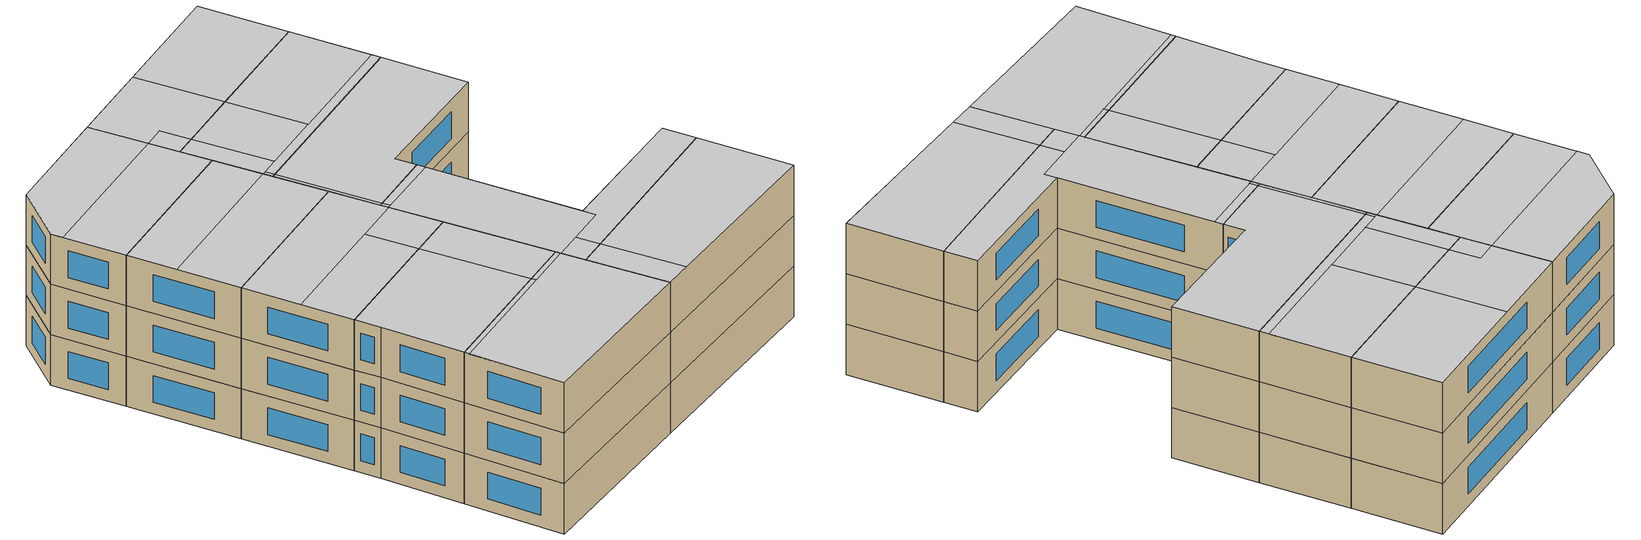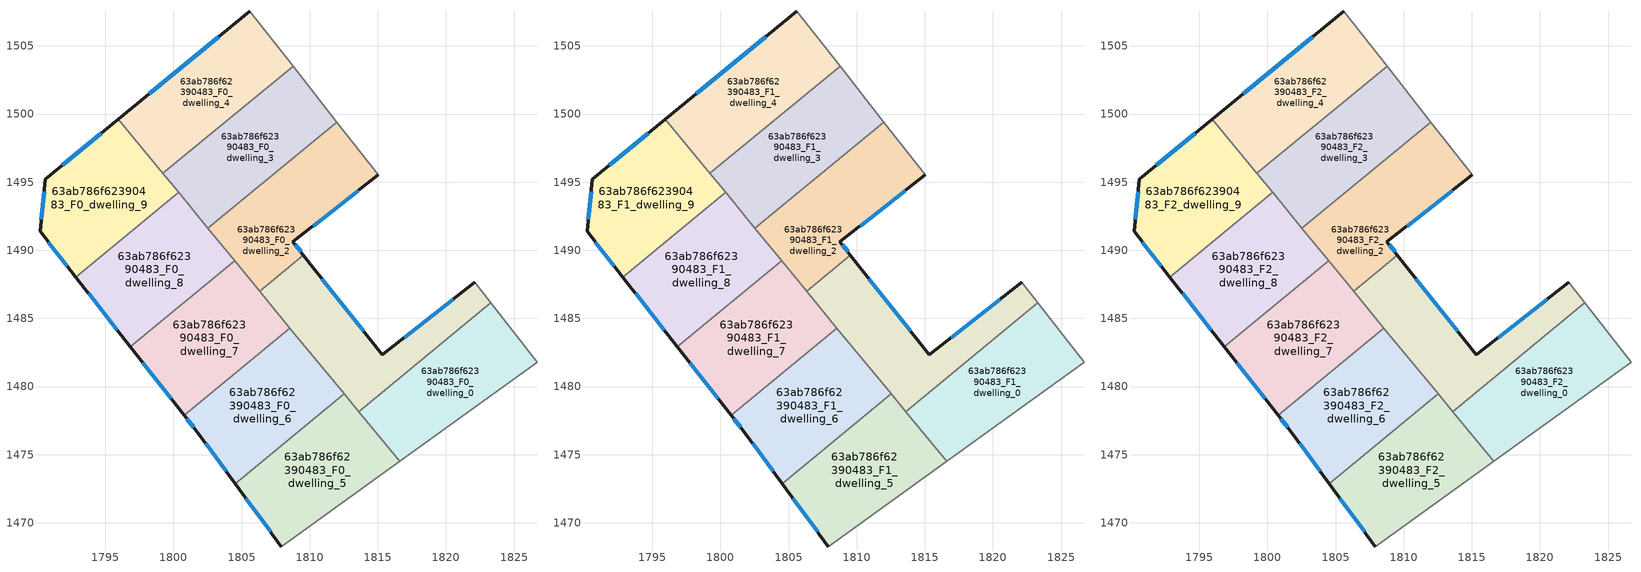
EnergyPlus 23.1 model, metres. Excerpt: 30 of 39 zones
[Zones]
63ab786f62390483_F0_dwelling_0
 floor ground (EU_floor_Construction): 1823.3,1486.13 1826.68,1481.79 1816.59,1474.51 1813.59,1478.16 z0
 wall to 63ab786f62390483_F0_dwelling_1 (EU_wall_Construction): 1823.3,1486.13 1813.59,1478.16 z0:3
 wall adiabatic (EU_wall_Construction): 1816.59,1474.51 1826.68,1481.79 1823.3,1486.13 z0:3
 wall to 63ab786f62390483_F0_dwelling_5 (EU_wall_Construction): 1813.59,1478.16 1816.59,1474.51 z0:3
63ab786f62390483_F0_dwelling_1
 floor ground (EU_floor_Construction): 1822.12,1487.66 1823.3,1486.13 1813.59,1478.16 1806.32,1487 1809.54,1489.65 1815.33,1482.32 z0
 wall outside (EU_wall_Construction): 1822.12,1487.66 1815.33,1482.32 1809.54,1489.65 z0:3
 wall to 63ab786f62390483_F0_dwelling_2 (EU_wall_Construction): 1809.54,1489.65 1806.32,1487 z0:3
 wall adiabatic (EU_wall_Construction): 1823.3,1486.13 1822.12,1487.66 z0:3
 wall to 63ab786f62390483_F0_dwelling_6 (EU_wall_Construction): 1808.55,1484.29 1812.53,1479.45 z0:3
 wall to 63ab786f62390483_F0_dwelling_7 (EU_wall_Construction): 1806.32,1487.01 1808.55,1484.29 z0:3
 wall to 63ab786f62390483_F0_dwelling_5 (EU_wall_Construction): 1812.53,1479.46 1813.6,1478.16 z0:3
 window (EU_Window_Construction): 1813.97,1484.04 1810.9,1487.93 / 1820.53,1486.4 1816.93,1483.57 z0.7:2.3
63ab786f62390483_F0_dwelling_2
 floor ground (EU_floor_Construction): 1811.98,1499.41 1815.04,1495.54 1808.77,1490.62 1809.54,1489.65 1806.32,1487 1802.52,1491.63 z0
 wall outside (EU_wall_Construction): 1809.54,1489.65 1808.77,1490.62 1815.04,1495.54 z0:3
 wall to 63ab786f62390483_F0_dwelling_3 (EU_wall_Construction): 1811.98,1499.41 1802.52,1491.63 z0:3
 wall adiabatic (EU_wall_Construction): 1815.04,1495.54 1811.98,1499.41 z0:3
 wall to 63ab786f62390483_F0_dwelling_8 (EU_wall_Construction): 1802.52,1491.63 1804.49,1489.23 z0:3
 wall to 63ab786f62390483_F0_dwelling_7 (EU_wall_Construction): 1804.49,1489.23 1806.32,1487 z0:3
 window (EU_Window_Construction): 1810.24,1491.78 1813.57,1494.38 / 1809.36,1489.88 1808.95,1490.39 z0.7:2.3
63ab786f62390483_F0_dwelling_3
 floor ground (EU_floor_Construction): 1808.77,1503.49 1811.98,1499.41 1802.52,1491.63 1799.22,1495.65 z0
 wall to 63ab786f62390483_F0_dwelling_4 (EU_wall_Construction): 1808.77,1503.49 1799.22,1495.65 z0:3
 wall adiabatic (EU_wall_Construction): 1811.98,1499.41 1808.77,1503.49 z0:3
 wall to 63ab786f62390483_F0_dwelling_9 (EU_wall_Construction): 1799.22,1495.65 1800.38,1494.24 z0:3
 wall to 63ab786f62390483_F0_dwelling_8 (EU_wall_Construction): 1800.38,1494.24 1802.52,1491.64 z0:3
63ab786f62390483_F0_dwelling_4
 floor ground (EU_floor_Construction): 1805.59,1507.54 1808.77,1503.49 1799.22,1495.65 1795.96,1499.62 z0
 wall outside (EU_wall_Construction): 1805.59,1507.54 1795.96,1499.62 z0:3
 wall adiabatic (EU_wall_Construction): 1808.77,1503.49 1805.59,1507.54 z0:3
 wall to 63ab786f62390483_F0_dwelling_9 (EU_wall_Construction): 1795.96,1499.62 1799.22,1495.65 z0:3
 window (EU_Window_Construction): 1803.33,1505.68 1798.22,1501.48 z0.7:2.3
63ab786f62390483_F0_dwelling_5
 floor ground (EU_floor_Construction): 1812.53,1479.46 1816.59,1474.51 1807.92,1468.25 1804.52,1472.88 z0
 wall outside (EU_wall_Construction): 1804.52,1472.88 1807.92,1468.25 z0:3
 wall adiabatic (EU_wall_Construction): 1807.92,1468.25 1816.59,1474.51 z0:3
 wall to 63ab786f62390483_F0_dwelling_6 (EU_wall_Construction): 1812.53,1479.46 1804.52,1472.88 z0:3
 window (EU_Window_Construction): 1805.32,1471.79 1807.12,1469.34 z0.7:2.3
63ab786f62390483_F0_dwelling_6
 floor ground (EU_floor_Construction): 1808.55,1484.29 1812.53,1479.46 1804.52,1472.88 1801.68,1476.74 1800.77,1477.9 z0
 wall outside (EU_wall_Construction): 1800.77,1477.9 1801.68,1476.74 1804.52,1472.88 z0:3
 wall to 63ab786f62390483_F0_dwelling_7 (EU_wall_Construction): 1808.55,1484.29 1800.77,1477.9 z0:3
 window (EU_Window_Construction): 1802.35,1475.84 1803.86,1473.78 / 1800.99,1477.63 1801.47,1477.02 z0.7:2.3
63ab786f62390483_F0_dwelling_7
 floor ground (EU_floor_Construction): 1804.49,1489.23 1808.55,1484.29 1800.77,1477.9 1796.83,1482.93 z0
 wall outside (EU_wall_Construction): 1796.83,1482.93 1800.77,1477.9 z0:3
 wall to 63ab786f62390483_F0_dwelling_8 (EU_wall_Construction): 1804.49,1489.23 1796.83,1482.93 z0:3
 window (EU_Window_Construction): 1797.75,1481.75 1799.85,1479.08 z0.7:2.3
63ab786f62390483_F0_dwelling_8
 floor ground (EU_floor_Construction): 1800.38,1494.24 1804.49,1489.23 1796.83,1482.93 1792.82,1488.04 z0
 wall outside (EU_wall_Construction): 1792.82,1488.04 1796.83,1482.93 z0:3
 wall to 63ab786f62390483_F0_dwelling_9 (EU_wall_Construction): 1800.38,1494.24 1792.82,1488.04 z0:3
 window (EU_Window_Construction): 1793.76,1486.84 1795.89,1484.13 z0.7:2.3
63ab786f62390483_F0_dwelling_9
 floor ground (EU_floor_Construction): 1795.96,1499.62 1800.38,1494.24 1792.82,1488.04 1790.2,1491.38 1790.59,1495.21 z0
 wall outside (EU_wall_Construction): 1795.96,1499.62 1790.59,1495.21 1790.2,1491.38 1792.82,1488.04 z0:3
 window (EU_Window_Construction): 1790.82,1490.6 1792.21,1488.82 / 1790.5,1494.31 1790.29,1492.28 / 1794.7,1498.59 1791.85,1496.25 z0.7:2.3
63ab786f62390483_F1_dwelling_0
 floor to 63ab786f62390483_F0_dwelling_0 (EU_floor_Construction): 1823.3,1486.13 1826.68,1481.79 1816.59,1474.51 1813.59,1478.16 z3
 wall to 63ab786f62390483_F1_dwelling_1 (EU_wall_Construction): 1823.3,1486.13 1813.59,1478.16 z3:6
 wall adiabatic (EU_wall_Construction): 1816.59,1474.51 1826.68,1481.79 1823.3,1486.13 z3:6
 wall to 63ab786f62390483_F1_dwelling_5 (EU_wall_Construction): 1813.59,1478.16 1816.59,1474.51 z3:6
63ab786f62390483_F1_dwelling_1
 floor to 63ab786f62390483_F0_dwelling_1 (EU_floor_Construction): 1822.12,1487.66 1823.3,1486.13 1813.59,1478.16 1806.32,1487 1809.54,1489.65 1815.33,1482.32 z3
 wall outside (EU_wall_Construction): 1822.12,1487.66 1815.33,1482.32 1809.54,1489.65 z3:6
 wall to 63ab786f62390483_F1_dwelling_2 (EU_wall_Construction): 1809.54,1489.65 1806.32,1487 z3:6
 wall adiabatic (EU_wall_Construction): 1823.3,1486.13 1822.12,1487.66 z3:6
 wall to 63ab786f62390483_F1_dwelling_6 (EU_wall_Construction): 1808.55,1484.29 1812.53,1479.45 z3:6
 wall to 63ab786f62390483_F1_dwelling_7 (EU_wall_Construction): 1806.32,1487.01 1808.55,1484.29 z3:6
 wall to 63ab786f62390483_F1_dwelling_5 (EU_wall_Construction): 1812.53,1479.46 1813.6,1478.16 z3:6
 window (EU_Window_Construction): 1813.97,1484.04 1810.9,1487.93 / 1820.53,1486.4 1816.93,1483.57 z3.7:5.3
63ab786f62390483_F1_dwelling_2
 floor to 63ab786f62390483_F0_dwelling_2 (EU_floor_Construction): 1811.98,1499.41 1815.04,1495.54 1808.77,1490.62 1809.54,1489.65 1806.32,1487 1802.52,1491.63 z3
 wall outside (EU_wall_Construction): 1809.54,1489.65 1808.77,1490.62 1815.04,1495.54 z3:6
 wall to 63ab786f62390483_F1_dwelling_3 (EU_wall_Construction): 1811.98,1499.41 1802.52,1491.63 z3:6
 wall adiabatic (EU_wall_Construction): 1815.04,1495.54 1811.98,1499.41 z3:6
 wall to 63ab786f62390483_F1_dwelling_8 (EU_wall_Construction): 1802.52,1491.63 1804.49,1489.23 z3:6
 wall to 63ab786f62390483_F1_dwelling_7 (EU_wall_Construction): 1804.49,1489.23 1806.32,1487 z3:6
 window (EU_Window_Construction): 1810.24,1491.78 1813.57,1494.38 / 1809.36,1489.88 1808.95,1490.39 z3.7:5.3
63ab786f62390483_F1_dwelling_3
 floor to 63ab786f62390483_F0_dwelling_3 (EU_floor_Construction): 1808.77,1503.49 1811.98,1499.41 1802.52,1491.63 1799.22,1495.65 z3
 wall to 63ab786f62390483_F1_dwelling_4 (EU_wall_Construction): 1808.77,1503.49 1799.22,1495.65 z3:6
 wall adiabatic (EU_wall_Construction): 1811.98,1499.41 1808.77,1503.49 z3:6
 wall to 63ab786f62390483_F1_dwelling_9 (EU_wall_Construction): 1799.22,1495.65 1800.38,1494.24 z3:6
 wall to 63ab786f62390483_F1_dwelling_8 (EU_wall_Construction): 1800.38,1494.24 1802.52,1491.64 z3:6
63ab786f62390483_F1_dwelling_4
 floor to 63ab786f62390483_F0_dwelling_4 (EU_floor_Construction): 1805.59,1507.54 1808.77,1503.49 1799.22,1495.65 1795.96,1499.62 z3
 wall outside (EU_wall_Construction): 1805.59,1507.54 1795.96,1499.62 z3:6
 wall adiabatic (EU_wall_Construction): 1808.77,1503.49 1805.59,1507.54 z3:6
 wall to 63ab786f62390483_F1_dwelling_9 (EU_wall_Construction): 1795.96,1499.62 1799.22,1495.65 z3:6
 window (EU_Window_Construction): 1803.33,1505.68 1798.22,1501.48 z3.7:5.3
63ab786f62390483_F1_dwelling_5
 floor to 63ab786f62390483_F0_dwelling_5 (EU_floor_Construction): 1812.53,1479.46 1816.59,1474.51 1807.92,1468.25 1804.52,1472.88 z3
 wall outside (EU_wall_Construction): 1804.52,1472.88 1807.92,1468.25 z3:6
 wall adiabatic (EU_wall_Construction): 1807.92,1468.25 1816.59,1474.51 z3:6
 wall to 63ab786f62390483_F1_dwelling_6 (EU_wall_Construction): 1812.53,1479.46 1804.52,1472.88 z3:6
 window (EU_Window_Construction): 1805.32,1471.79 1807.12,1469.34 z3.7:5.3
63ab786f62390483_F1_dwelling_6
 floor to 63ab786f62390483_F0_dwelling_6 (EU_floor_Construction): 1808.55,1484.29 1812.53,1479.46 1804.52,1472.88 1801.68,1476.74 1800.77,1477.9 z3
 wall outside (EU_wall_Construction): 1800.77,1477.9 1801.68,1476.74 1804.52,1472.88 z3:6
 wall to 63ab786f62390483_F1_dwelling_7 (EU_wall_Construction): 1808.55,1484.29 1800.77,1477.9 z3:6
 window (EU_Window_Construction): 1802.35,1475.84 1803.86,1473.78 / 1800.99,1477.63 1801.47,1477.02 z3.7:5.3
63ab786f62390483_F1_dwelling_7
 floor to 63ab786f62390483_F0_dwelling_7 (EU_floor_Construction): 1804.49,1489.23 1808.55,1484.29 1800.77,1477.9 1796.83,1482.93 z3
 wall outside (EU_wall_Construction): 1796.83,1482.93 1800.77,1477.9 z3:6
 wall to 63ab786f62390483_F1_dwelling_8 (EU_wall_Construction): 1804.49,1489.23 1796.83,1482.93 z3:6
 window (EU_Window_Construction): 1797.75,1481.75 1799.85,1479.08 z3.7:5.3
63ab786f62390483_F1_dwelling_8
 floor to 63ab786f62390483_F0_dwelling_8 (EU_floor_Construction): 1800.38,1494.24 1804.49,1489.23 1796.83,1482.93 1792.82,1488.04 z3
 wall outside (EU_wall_Construction): 1792.82,1488.04 1796.83,1482.93 z3:6
 wall to 63ab786f62390483_F1_dwelling_9 (EU_wall_Construction): 1800.38,1494.24 1792.82,1488.04 z3:6
 window (EU_Window_Construction): 1793.76,1486.84 1795.89,1484.13 z3.7:5.3
63ab786f62390483_F1_dwelling_9
 floor to 63ab786f62390483_F0_dwelling_9 (EU_floor_Construction): 1795.96,1499.62 1800.38,1494.24 1792.82,1488.04 1790.2,1491.38 1790.59,1495.21 z3
 wall outside (EU_wall_Construction): 1795.96,1499.62 1790.59,1495.21 1790.2,1491.38 1792.82,1488.04 z3:6
 window (EU_Window_Construction): 1790.82,1490.6 1792.21,1488.82 / 1790.5,1494.31 1790.29,1492.28 / 1794.7,1498.59 1791.85,1496.25 z3.7:5.3
63ab786f62390483_F2_dwelling_0
 floor to 63ab786f62390483_F1_dwelling_0 (EU_floor_Construction): 1823.3,1486.13 1826.68,1481.79 1816.59,1474.51 1813.59,1478.16 z6
 wall to 63ab786f62390483_F2_dwelling_1 (EU_wall_Construction): 1823.3,1486.13 1813.59,1478.16 z6:9
 wall adiabatic (EU_wall_Construction): 1816.59,1474.51 1826.68,1481.79 1823.3,1486.13 z6:9
 wall to 63ab786f62390483_F2_dwelling_5 (EU_wall_Construction): 1813.59,1478.16 1816.59,1474.51 z6:9
 ceiling to 63ab786f62390483_F3_dwelling_1 (EU_floor_Construction): 1826.68,1481.79 1823.3,1486.13 1814.88,1479.21 1817.94,1475.48 z9
 ceiling to 63ab786f62390483_F3_dwelling_0 (EU_floor_Construction): 1817.94,1475.48 1814.88,1479.21 1813.6,1478.16 1816.59,1474.51 z9
63ab786f62390483_F2_dwelling_1
 floor to 63ab786f62390483_F1_dwelling_1 (EU_floor_Construction): 1822.12,1487.66 1823.3,1486.13 1813.59,1478.16 1806.32,1487 1809.54,1489.65 1815.33,1482.32 z6
 wall outside (EU_wall_Construction): 1822.12,1487.66 1815.33,1482.32 1809.54,1489.65 z6:9
 wall to 63ab786f62390483_F2_dwelling_2 (EU_wall_Construction): 1809.54,1489.65 1806.32,1487 z6:9
 wall adiabatic (EU_wall_Construction): 1823.3,1486.13 1822.12,1487.66 z6:9
 wall to 63ab786f62390483_F2_dwelling_6 (EU_wall_Construction): 1808.55,1484.29 1812.53,1479.45 z6:9
 wall to 63ab786f62390483_F2_dwelling_7 (EU_wall_Construction): 1806.32,1487.01 1808.55,1484.29 z6:9
 wall to 63ab786f62390483_F2_dwelling_5 (EU_wall_Construction): 1812.53,1479.46 1813.6,1478.16 z6:9
 window (EU_Window_Construction): 1813.97,1484.04 1810.9,1487.93 / 1820.53,1486.4 1816.93,1483.57 z6.7:8.3
 ceiling to 63ab786f62390483_F3_dwelling_3 (EU_floor_Construction): 1815.79,1481.74 1809.84,1489.27 1806.63,1486.63 1812.72,1479.22 z9
 ceiling to 63ab786f62390483_F3_dwelling_1 (EU_floor_Construction): 1823.3,1486.13 1822.12,1487.66 1815.33,1482.32 1815.79,1481.74 1814.01,1480.28 1814.88,1479.21 z9
 ceiling to 63ab786f62390483_F3_dwelling_5 (EU_floor_Construction): 1809.84,1489.27 1809.54,1489.65 1806.49,1487.14 1806.79,1486.77 z9
 ceiling to 63ab786f62390483_F3_dwelling_0 (EU_floor_Construction): 1814.88,1479.21 1814.01,1480.28 1812.72,1479.22 1813.6,1478.16 z9
 ceiling to 63ab786f62390483_F3_dwelling_4 (EU_floor_Construction): 1806.79,1486.77 1806.49,1487.14 1806.32,1487 1806.63,1486.63 z9
63ab786f62390483_F2_dwelling_2
 floor to 63ab786f62390483_F1_dwelling_2 (EU_floor_Construction): 1811.98,1499.41 1815.04,1495.54 1808.77,1490.62 1809.54,1489.65 1806.32,1487 1802.52,1491.63 z6
 wall outside (EU_wall_Construction): 1809.54,1489.65 1808.77,1490.62 1815.04,1495.54 z6:9
 wall to 63ab786f62390483_F2_dwelling_3 (EU_wall_Construction): 1811.98,1499.41 1802.52,1491.63 z6:9
 wall adiabatic (EU_wall_Construction): 1815.04,1495.54 1811.98,1499.41 z6:9
 wall to 63ab786f62390483_F2_dwelling_8 (EU_wall_Construction): 1802.52,1491.63 1804.49,1489.23 z6:9
 wall to 63ab786f62390483_F2_dwelling_7 (EU_wall_Construction): 1804.49,1489.23 1806.32,1487 z6:9
 window (EU_Window_Construction): 1810.24,1491.78 1813.57,1494.38 / 1809.36,1489.88 1808.95,1490.39 z6.7:8.3
 ceiling to 63ab786f62390483_F3_dwelling_5 (EU_floor_Construction): 1809.54,1489.65 1808.77,1490.62 1815.04,1495.54 1811.98,1499.41 1802.68,1491.77 1806.49,1487.14 z9
 ceiling to 63ab786f62390483_F3_dwelling_4 (EU_floor_Construction): 1806.49,1487.14 1802.68,1491.77 1802.52,1491.64 1806.32,1487 z9
63ab786f62390483_F2_dwelling_3
 floor to 63ab786f62390483_F1_dwelling_3 (EU_floor_Construction): 1808.77,1503.49 1811.98,1499.41 1802.52,1491.63 1799.22,1495.65 z6
 wall to 63ab786f62390483_F2_dwelling_4 (EU_wall_Construction): 1808.77,1503.49 1799.22,1495.65 z6:9
 wall adiabatic (EU_wall_Construction): 1811.98,1499.41 1808.77,1503.49 z6:9
 wall to 63ab786f62390483_F2_dwelling_9 (EU_wall_Construction): 1799.22,1495.65 1800.38,1494.24 z6:9
 wall to 63ab786f62390483_F2_dwelling_8 (EU_wall_Construction): 1800.38,1494.24 1802.52,1491.64 z6:9
 ceiling to 63ab786f62390483_F3_dwelling_8 (EU_floor_Construction): 1811.65,1499.83 1808.77,1503.49 1803.18,1498.9 1806.14,1495.3 z9
 ceiling to 63ab786f62390483_F3_dwelling_5 (EU_floor_Construction): 1811.98,1499.41 1811.65,1499.83 1802.34,1492.18 1802.68,1491.77 z9
 ceiling to 63ab786f62390483_F3_dwelling_7 (EU_floor_Construction): 1806.14,1495.3 1803.18,1498.9 1800.21,1496.46 1803.17,1492.86 z9
 ceiling to 63ab786f62390483_F3_dwelling_6 (EU_floor_Construction): 1803.17,1492.86 1800.21,1496.46 1799.22,1495.65 1802.18,1492.05 z9
 ceiling to 63ab786f62390483_F3_dwelling_4 (EU_floor_Construction): 1802.68,1491.77 1802.34,1492.18 1802.18,1492.05 1802.52,1491.64 z9
63ab786f62390483_F2_dwelling_4
 floor to 63ab786f62390483_F1_dwelling_4 (EU_floor_Construction): 1805.59,1507.54 1808.77,1503.49 1799.22,1495.65 1795.96,1499.62 z6
 wall outside (EU_wall_Construction): 1805.59,1507.54 1795.96,1499.62 z6:9
 wall adiabatic (EU_wall_Construction): 1808.77,1503.49 1805.59,1507.54 z6:9
 wall to 63ab786f62390483_F2_dwelling_9 (EU_wall_Construction): 1795.96,1499.62 1799.22,1495.65 z6:9
 window (EU_Window_Construction): 1803.33,1505.68 1798.22,1501.48 z6.7:8.3
 ceiling to 63ab786f62390483_F3_dwelling_7 (EU_floor_Construction): 1803.18,1498.9 1799.92,1502.87 1795.96,1499.62 1798.1,1497.01 1799.09,1497.83 1800.21,1496.46 z9
 ceiling to 63ab786f62390483_F3_dwelling_8 (EU_floor_Construction): 1808.77,1503.49 1805.59,1507.54 1799.92,1502.87 1803.18,1498.9 z9
 ceiling to 63ab786f62390483_F3_dwelling_6 (EU_floor_Construction): 1800.21,1496.46 1799.09,1497.83 1798.1,1497.01 1799.22,1495.65 z9
63ab786f62390483_F2_dwelling_5
 floor to 63ab786f62390483_F1_dwelling_5 (EU_floor_Construction): 1812.53,1479.46 1816.59,1474.51 1807.92,1468.25 1804.52,1472.88 z6
 wall outside (EU_wall_Construction): 1804.52,1472.88 1807.92,1468.25 z6:9
 wall adiabatic (EU_wall_Construction): 1807.92,1468.25 1816.59,1474.51 z6:9
 wall to 63ab786f62390483_F2_dwelling_6 (EU_wall_Construction): 1812.53,1479.46 1804.52,1472.88 z6:9
 window (EU_Window_Construction): 1805.32,1471.79 1807.12,1469.34 z6.7:8.3
 ceiling to 63ab786f62390483_F3_dwelling_0 (EU_floor_Construction): 1816.59,1474.51 1812.72,1479.22 1804.7,1472.63 1807.92,1468.25 z9
 ceiling to 63ab786f62390483_F3_dwelling_2 (EU_floor_Construction): 1810.59,1477.47 1810.4,1477.71 1804.52,1472.88 1804.7,1472.63 z9
 ceiling to 63ab786f62390483_F3_dwelling_3 (EU_floor_Construction): 1812.72,1479.22 1812.53,1479.45 1810.4,1477.71 1810.59,1477.47 z9
63ab786f62390483_F2_dwelling_6
 floor to 63ab786f62390483_F1_dwelling_6 (EU_floor_Construction): 1808.55,1484.29 1812.53,1479.46 1804.52,1472.88 1801.68,1476.74 1800.77,1477.9 z6
 wall outside (EU_wall_Construction): 1800.77,1477.9 1801.68,1476.74 1804.52,1472.88 z6:9
 wall to 63ab786f62390483_F2_dwelling_7 (EU_wall_Construction): 1808.55,1484.29 1800.77,1477.9 z6:9
 window (EU_Window_Construction): 1802.35,1475.84 1803.86,1473.78 / 1800.99,1477.63 1801.47,1477.02 z6.7:8.3
 ceiling to 63ab786f62390483_F3_dwelling_2 (EU_floor_Construction): 1810.4,1477.71 1806.42,1482.55 1800.77,1477.9 1801.68,1476.74 1804.52,1472.88 z9
 ceiling to 63ab786f62390483_F3_dwelling_3 (EU_floor_Construction): 1812.53,1479.45 1808.55,1484.29 1806.42,1482.55 1810.4,1477.71 z9
63ab786f62390483_F2_dwelling_7
 floor to 63ab786f62390483_F1_dwelling_7 (EU_floor_Construction): 1804.49,1489.23 1808.55,1484.29 1800.77,1477.9 1796.83,1482.93 z6
 wall outside (EU_wall_Construction): 1796.83,1482.93 1800.77,1477.9 z6:9
 wall to 63ab786f62390483_F2_dwelling_8 (EU_wall_Construction): 1804.49,1489.23 1796.83,1482.93 z6:9
 window (EU_Window_Construction): 1797.75,1481.75 1799.85,1479.08 z6.7:8.3
 ceiling to 63ab786f62390483_F3_dwelling_2 (EU_floor_Construction): 1806.42,1482.55 1804.5,1484.89 1798.9,1480.29 1800.77,1477.9 z9
 ceiling to 63ab786f62390483_F3_dwelling_4 (EU_floor_Construction): 1806.63,1486.63 1804.49,1489.23 1796.83,1482.93 1798.9,1480.29 z9
 ceiling adiabatic (EU_roof_Construction): 1808.55,1484.29 1806.63,1486.63 1804.5,1484.89 1806.42,1482.55 z9
63ab786f62390483_F2_dwelling_8
 floor to 63ab786f62390483_F1_dwelling_8 (EU_floor_Construction): 1800.38,1494.24 1804.49,1489.23 1796.83,1482.93 1792.82,1488.04 z6
 wall outside (EU_wall_Construction): 1792.82,1488.04 1796.83,1482.93 z6:9
 wall to 63ab786f62390483_F2_dwelling_9 (EU_wall_Construction): 1800.38,1494.24 1792.82,1488.04 z6:9
 window (EU_Window_Construction): 1793.76,1486.84 1795.89,1484.13 z6.7:8.3
 ceiling to 63ab786f62390483_F3_dwelling_4 (EU_floor_Construction): 1804.49,1489.23 1802.18,1492.05 1794.58,1485.8 1796.83,1482.93 z9
 ceiling to 63ab786f62390483_F3_dwelling_6 (EU_floor_Construction): 1802.18,1492.05 1800.38,1494.24 1792.82,1488.04 1794.58,1485.8 z9
63ab786f62390483_F2_dwelling_9
 floor to 63ab786f62390483_F1_dwelling_9 (EU_floor_Construction): 1795.96,1499.62 1800.38,1494.24 1792.82,1488.04 1790.2,1491.38 1790.59,1495.21 z6
 wall outside (EU_wall_Construction): 1795.96,1499.62 1790.59,1495.21 1790.2,1491.38 1792.82,1488.04 z6:9
 window (EU_Window_Construction): 1790.82,1490.6 1792.21,1488.82 / 1790.5,1494.31 1790.29,1492.28 / 1794.7,1498.59 1791.85,1496.25 z6.7:8.3
 ceiling to 63ab786f62390483_F3_dwelling_7 (EU_floor_Construction): 1798.1,1497.01 1795.96,1499.62 1790.59,1495.21 1790.2,1491.38 1790.61,1490.86 z9
 ceiling adiabatic (EU_roof_Construction): 1800.38,1494.24 1798.1,1497.01 1790.61,1490.86 1790.2,1491.38 1792.82,1488.04 z9
[Building]
EU S2 Campaign: North Axis=0; Terrain=City; Solar Distribution=FullExterior
[Site:Location]
Budapest.Ferenc.Liszt.Intl.AP: Latitude=47.437; Longitude=19.256; Time Zone=1; Elevation=185
[SizingPeriod:WeatherFileDays]
AnnualSizingPeriod: Begin Month=1; Begin Day of Month=1; End Month=12; End Day of Month=31; Day of Week for Start Day=Monday; Use Weather File Daylight Saving Period=No; Use Weather File Rain and Snow Indicators=No
[MATERIAL]
EU_InternalMass_Material: Roughness=MediumRough; Thickness=0.1; Conductivity=1; Density=1800; Specific Heat=900; Thermal Absorptance=0.9; Solar Absorptance=0.7; Visible Absorptance=0.7
[MATERIAL:NOMASS] Roughness=MediumRough; Thermal Absorptance=0.9; Solar Absorptance=0.7; Visible Absorptance=0.7
Name | Thermal Resistance
EU_wall_NoMass | 0.832559
EU_roof_NoMass | 1.39638
EU_floor_NoMass | 0.872794
[WINDOWMATERIAL:SIMPLEGLAZINGSYSTEM]
EU_Window_SimpleGlazing: UFactor=2.79869; Solar Heat Gain Coefficient=0.75; Visible Transmittance=0.75
[CONSTRUCTION]
EU_wall_Construction: EU_wall_NoMass
EU_roof_Construction: EU_roof_NoMass
EU_floor_Construction: EU_floor_NoMass
EU_Window_Construction: EU_Window_SimpleGlazing
EU_InternalMass_Construction: EU_InternalMass_Material
[ZONE] Type=1; Multiplier=1; Ceiling Height=autocalculate; Floor Area=autocalculate; Part of Total Floor Area=Yes
Name | Volume
63ab786f62390483_F0_dwelling_0; 63ab786f62390483_F1_dwelling_0; 63ab786f62390483_F2_dwelling_0; 63ab786f62390483_F0_dwelling_5; 63ab786f62390483_F1_dwelling_5; 63ab786f62390483_F2_dwelling_5 | 191.637
63ab786f62390483_F0_dwelling_1; 63ab786f62390483_F1_dwelling_1; 63ab786f62390483_F2_dwelling_1 | 191.642
63ab786f62390483_F0_dwelling_2; 63ab786f62390483_F1_dwelling_2; 63ab786f62390483_F2_dwelling_2 | 191.617
63ab786f62390483_F0_dwelling_3; 63ab786f62390483_F1_dwelling_3; 63ab786f62390483_F2_dwelling_3 | 191.641
63ab786f62390483_F0_dwelling_4; 63ab786f62390483_F1_dwelling_4; 63ab786f62390483_F2_dwelling_4 | 191.646
63ab786f62390483_F0_dwelling_6; 63ab786f62390483_F1_dwelling_6; 63ab786f62390483_F2_dwelling_6 | 191.615
63ab786f62390483_F0_dwelling_7; 63ab786f62390483_F1_dwelling_7; 63ab786f62390483_F2_dwelling_7 | 191.63
63ab786f62390483_F0_dwelling_8; 63ab786f62390483_F1_dwelling_8; 63ab786f62390483_F2_dwelling_8 | 191.62
63ab786f62390483_F0_dwelling_9; 63ab786f62390483_F1_dwelling_9; 63ab786f62390483_F2_dwelling_9 | 191.632
[INTERNALMASS] Construction=EU_InternalMass_Construction
Name | Zone or ZoneList | Surface Area
63ab786f62390483_F0_dwelling_0_EU_InternalMass | 63ab786f62390483_F0_dwelling_0 | 63.879
63ab786f62390483_F0_dwelling_1_EU_InternalMass | 63ab786f62390483_F0_dwelling_1 | 63.8807
63ab786f62390483_F0_dwelling_2_EU_InternalMass | 63ab786f62390483_F0_dwelling_2 | 63.8723
63ab786f62390483_F0_dwelling_3_EU_InternalMass | 63ab786f62390483_F0_dwelling_3 | 63.8806
63ab786f62390483_F0_dwelling_4_EU_InternalMass | 63ab786f62390483_F0_dwelling_4 | 63.8821
63ab786f62390483_F0_dwelling_5_EU_InternalMass | 63ab786f62390483_F0_dwelling_5 | 63.8789
63ab786f62390483_F0_dwelling_6_EU_InternalMass | 63ab786f62390483_F0_dwelling_6 | 63.8717
63ab786f62390483_F0_dwelling_7_EU_InternalMass | 63ab786f62390483_F0_dwelling_7 | 63.8768
63ab786f62390483_F0_dwelling_8_EU_InternalMass | 63ab786f62390483_F0_dwelling_8 | 63.8733
63ab786f62390483_F0_dwelling_9_EU_InternalMass | 63ab786f62390483_F0_dwelling_9 | 63.8774
63ab786f62390483_F1_dwelling_0_EU_InternalMass | 63ab786f62390483_F1_dwelling_0 | 63.879
63ab786f62390483_F1_dwelling_1_EU_InternalMass | 63ab786f62390483_F1_dwelling_1 | 63.8807
63ab786f62390483_F1_dwelling_2_EU_InternalMass | 63ab786f62390483_F1_dwelling_2 | 63.8723
63ab786f62390483_F1_dwelling_3_EU_InternalMass | 63ab786f62390483_F1_dwelling_3 | 63.8806
63ab786f62390483_F1_dwelling_4_EU_InternalMass | 63ab786f62390483_F1_dwelling_4 | 63.8821
63ab786f62390483_F1_dwelling_5_EU_InternalMass | 63ab786f62390483_F1_dwelling_5 | 63.8789
63ab786f62390483_F1_dwelling_6_EU_InternalMass | 63ab786f62390483_F1_dwelling_6 | 63.8717
63ab786f62390483_F1_dwelling_7_EU_InternalMass | 63ab786f62390483_F1_dwelling_7 | 63.8768
63ab786f62390483_F1_dwelling_8_EU_InternalMass | 63ab786f62390483_F1_dwelling_8 | 63.8733
63ab786f62390483_F1_dwelling_9_EU_InternalMass | 63ab786f62390483_F1_dwelling_9 | 63.8774
63ab786f62390483_F2_dwelling_0_EU_InternalMass | 63ab786f62390483_F2_dwelling_0 | 63.879
63ab786f62390483_F2_dwelling_1_EU_InternalMass | 63ab786f62390483_F2_dwelling_1 | 63.8807
63ab786f62390483_F2_dwelling_2_EU_InternalMass | 63ab786f62390483_F2_dwelling_2 | 63.8723
63ab786f62390483_F2_dwelling_3_EU_InternalMass | 63ab786f62390483_F2_dwelling_3 | 63.8806
63ab786f62390483_F2_dwelling_4_EU_InternalMass | 63ab786f62390483_F2_dwelling_4 | 63.8821
63ab786f62390483_F2_dwelling_5_EU_InternalMass | 63ab786f62390483_F2_dwelling_5 | 63.8789
63ab786f62390483_F2_dwelling_6_EU_InternalMass | 63ab786f62390483_F2_dwelling_6 | 63.8717
63ab786f62390483_F2_dwelling_7_EU_InternalMass | 63ab786f62390483_F2_dwelling_7 | 63.8768
63ab786f62390483_F2_dwelling_8_EU_InternalMass | 63ab786f62390483_F2_dwelling_8 | 63.8733
63ab786f62390483_F2_dwelling_9_EU_InternalMass | 63ab786f62390483_F2_dwelling_9 | 63.8774
[OTHEREQUIPMENT] Fuel Type=Electricity; Design Level Calculation Method=Watts/Area; Power per Zone Floor Area=1; Fraction Latent=0; Fraction Radiant=0; Fraction Lost=0; Carbon Dioxide Generation Rate=0; EndUse Subcategory=EU_Step8_InternalGains
Name | Zone or ZoneList or Space or SpaceList | Schedule
EU_Step8_InternalGain_63ab786f62390483_F0_dwelling_0_f000 | 63ab786f62390483_F0_dwelling_0 | EU_Step8_GainSchedule_63ab786f62390483_F0_dwelling_0_f000
EU_Step8_InternalGain_63ab786f62390483_F0_dwelling_1_f000 | 63ab786f62390483_F0_dwelling_1 | EU_Step8_GainSchedule_63ab786f62390483_F0_dwelling_1_f000
EU_Step8_InternalGain_63ab786f62390483_F0_dwelling_2_f000 | 63ab786f62390483_F0_dwelling_2 | EU_Step8_GainSchedule_63ab786f62390483_F0_dwelling_2_f000
EU_Step8_InternalGain_63ab786f62390483_F0_dwelling_3_f000 | 63ab786f62390483_F0_dwelling_3 | EU_Step8_GainSchedule_63ab786f62390483_F0_dwelling_3_f000
EU_Step8_InternalGain_63ab786f62390483_F0_dwelling_4_f000 | 63ab786f62390483_F0_dwelling_4 | EU_Step8_GainSchedule_63ab786f62390483_F0_dwelling_4_f000
EU_Step8_InternalGain_63ab786f62390483_F0_dwelling_5_f000 | 63ab786f62390483_F0_dwelling_5 | EU_Step8_GainSchedule_63ab786f62390483_F0_dwelling_5_f000
EU_Step8_InternalGain_63ab786f62390483_F0_dwelling_6_f000 | 63ab786f62390483_F0_dwelling_6 | EU_Step8_GainSchedule_63ab786f62390483_F0_dwelling_6_f000
EU_Step8_InternalGain_63ab786f62390483_F0_dwelling_7_f000 | 63ab786f62390483_F0_dwelling_7 | EU_Step8_GainSchedule_63ab786f62390483_F0_dwelling_7_f000
EU_Step8_InternalGain_63ab786f62390483_F0_dwelling_8_f000 | 63ab786f62390483_F0_dwelling_8 | EU_Step8_GainSchedule_63ab786f62390483_F0_dwelling_8_f000
EU_Step8_InternalGain_63ab786f62390483_F0_dwelling_9_f000 | 63ab786f62390483_F0_dwelling_9 | EU_Step8_GainSchedule_63ab786f62390483_F0_dwelling_9_f000
EU_Step8_InternalGain_63ab786f62390483_F1_dwelling_0_f000 | 63ab786f62390483_F1_dwelling_0 | EU_Step8_GainSchedule_63ab786f62390483_F1_dwelling_0_f000
EU_Step8_InternalGain_63ab786f62390483_F1_dwelling_1_f000 | 63ab786f62390483_F1_dwelling_1 | EU_Step8_GainSchedule_63ab786f62390483_F1_dwelling_1_f000
EU_Step8_InternalGain_63ab786f62390483_F1_dwelling_2_f000 | 63ab786f62390483_F1_dwelling_2 | EU_Step8_GainSchedule_63ab786f62390483_F1_dwelling_2_f000
EU_Step8_InternalGain_63ab786f62390483_F1_dwelling_3_f000 | 63ab786f62390483_F1_dwelling_3 | EU_Step8_GainSchedule_63ab786f62390483_F1_dwelling_3_f000
EU_Step8_InternalGain_63ab786f62390483_F1_dwelling_4_f000 | 63ab786f62390483_F1_dwelling_4 | EU_Step8_GainSchedule_63ab786f62390483_F1_dwelling_4_f000
EU_Step8_InternalGain_63ab786f62390483_F1_dwelling_5_f000 | 63ab786f62390483_F1_dwelling_5 | EU_Step8_GainSchedule_63ab786f62390483_F1_dwelling_5_f000
EU_Step8_InternalGain_63ab786f62390483_F1_dwelling_6_f000 | 63ab786f62390483_F1_dwelling_6 | EU_Step8_GainSchedule_63ab786f62390483_F1_dwelling_6_f000
EU_Step8_InternalGain_63ab786f62390483_F1_dwelling_7_f000 | 63ab786f62390483_F1_dwelling_7 | EU_Step8_GainSchedule_63ab786f62390483_F1_dwelling_7_f000
EU_Step8_InternalGain_63ab786f62390483_F1_dwelling_8_f000 | 63ab786f62390483_F1_dwelling_8 | EU_Step8_GainSchedule_63ab786f62390483_F1_dwelling_8_f000
EU_Step8_InternalGain_63ab786f62390483_F1_dwelling_9_f000 | 63ab786f62390483_F1_dwelling_9 | EU_Step8_GainSchedule_63ab786f62390483_F1_dwelling_9_f000
EU_Step8_InternalGain_63ab786f62390483_F2_dwelling_0_f000 | 63ab786f62390483_F2_dwelling_0 | EU_Step8_GainSchedule_63ab786f62390483_F2_dwelling_0_f000
EU_Step8_InternalGain_63ab786f62390483_F2_dwelling_1_f000 | 63ab786f62390483_F2_dwelling_1 | EU_Step8_GainSchedule_63ab786f62390483_F2_dwelling_1_f000
EU_Step8_InternalGain_63ab786f62390483_F2_dwelling_2_f000 | 63ab786f62390483_F2_dwelling_2 | EU_Step8_GainSchedule_63ab786f62390483_F2_dwelling_2_f000
EU_Step8_InternalGain_63ab786f62390483_F2_dwelling_3_f000 | 63ab786f62390483_F2_dwelling_3 | EU_Step8_GainSchedule_63ab786f62390483_F2_dwelling_3_f000
EU_Step8_InternalGain_63ab786f62390483_F2_dwelling_4_f000 | 63ab786f62390483_F2_dwelling_4 | EU_Step8_GainSchedule_63ab786f62390483_F2_dwelling_4_f000
EU_Step8_InternalGain_63ab786f62390483_F2_dwelling_5_f000 | 63ab786f62390483_F2_dwelling_5 | EU_Step8_GainSchedule_63ab786f62390483_F2_dwelling_5_f000
EU_Step8_InternalGain_63ab786f62390483_F2_dwelling_6_f000 | 63ab786f62390483_F2_dwelling_6 | EU_Step8_GainSchedule_63ab786f62390483_F2_dwelling_6_f000
EU_Step8_InternalGain_63ab786f62390483_F2_dwelling_7_f000 | 63ab786f62390483_F2_dwelling_7 | EU_Step8_GainSchedule_63ab786f62390483_F2_dwelling_7_f000
EU_Step8_InternalGain_63ab786f62390483_F2_dwelling_8_f000 | 63ab786f62390483_F2_dwelling_8 | EU_Step8_GainSchedule_63ab786f62390483_F2_dwelling_8_f000
EU_Step8_InternalGain_63ab786f62390483_F2_dwelling_9_f000 | 63ab786f62390483_F2_dwelling_9 | EU_Step8_GainSchedule_63ab786f62390483_F2_dwelling_9_f000
[ZONEVENTILATION:DESIGNFLOWRATE] Schedule=EU_AlwaysOn; Design Flow Rate Calculation Method=AirChanges/Hour; Air Changes per Hour=0.475469; Ventilation Type=Natural; Fan Pressure Rise=0; Fan Total Efficiency=1; Constant Term Coefficient=1; Temperature Term Coefficient=0; Velocity Term Coefficient=0; Velocity Squared Term Coefficient=0; Minimum Indoor Temperature=-100; Maximum Indoor Temperature=100; Delta Temperature=-100; Minimum Outdoor Temperature=-100; Maximum Outdoor Temperature=100; Maximum Wind Speed=40
Name | Zone or ZoneList or Space or SpaceList
EU_ConstantAir_63ab786f62390483_F0_dwelling_0 | 63ab786f62390483_F0_dwelling_0
EU_ConstantAir_63ab786f62390483_F0_dwelling_1 | 63ab786f62390483_F0_dwelling_1
EU_ConstantAir_63ab786f62390483_F0_dwelling_2 | 63ab786f62390483_F0_dwelling_2
EU_ConstantAir_63ab786f62390483_F0_dwelling_3 | 63ab786f62390483_F0_dwelling_3
EU_ConstantAir_63ab786f62390483_F0_dwelling_4 | 63ab786f62390483_F0_dwelling_4
EU_ConstantAir_63ab786f62390483_F0_dwelling_5 | 63ab786f62390483_F0_dwelling_5
EU_ConstantAir_63ab786f62390483_F0_dwelling_6 | 63ab786f62390483_F0_dwelling_6
EU_ConstantAir_63ab786f62390483_F0_dwelling_7 | 63ab786f62390483_F0_dwelling_7
EU_ConstantAir_63ab786f62390483_F0_dwelling_8 | 63ab786f62390483_F0_dwelling_8
EU_ConstantAir_63ab786f62390483_F0_dwelling_9 | 63ab786f62390483_F0_dwelling_9
EU_ConstantAir_63ab786f62390483_F1_dwelling_0 | 63ab786f62390483_F1_dwelling_0
EU_ConstantAir_63ab786f62390483_F1_dwelling_1 | 63ab786f62390483_F1_dwelling_1
EU_ConstantAir_63ab786f62390483_F1_dwelling_2 | 63ab786f62390483_F1_dwelling_2
EU_ConstantAir_63ab786f62390483_F1_dwelling_3 | 63ab786f62390483_F1_dwelling_3
EU_ConstantAir_63ab786f62390483_F1_dwelling_4 | 63ab786f62390483_F1_dwelling_4
EU_ConstantAir_63ab786f62390483_F1_dwelling_5 | 63ab786f62390483_F1_dwelling_5
EU_ConstantAir_63ab786f62390483_F1_dwelling_6 | 63ab786f62390483_F1_dwelling_6
EU_ConstantAir_63ab786f62390483_F1_dwelling_7 | 63ab786f62390483_F1_dwelling_7
EU_ConstantAir_63ab786f62390483_F1_dwelling_8 | 63ab786f62390483_F1_dwelling_8
EU_ConstantAir_63ab786f62390483_F1_dwelling_9 | 63ab786f62390483_F1_dwelling_9
EU_ConstantAir_63ab786f62390483_F2_dwelling_0 | 63ab786f62390483_F2_dwelling_0
EU_ConstantAir_63ab786f62390483_F2_dwelling_1 | 63ab786f62390483_F2_dwelling_1
EU_ConstantAir_63ab786f62390483_F2_dwelling_2 | 63ab786f62390483_F2_dwelling_2
EU_ConstantAir_63ab786f62390483_F2_dwelling_3 | 63ab786f62390483_F2_dwelling_3
EU_ConstantAir_63ab786f62390483_F2_dwelling_4 | 63ab786f62390483_F2_dwelling_4
EU_ConstantAir_63ab786f62390483_F2_dwelling_5 | 63ab786f62390483_F2_dwelling_5
EU_ConstantAir_63ab786f62390483_F2_dwelling_6 | 63ab786f62390483_F2_dwelling_6
EU_ConstantAir_63ab786f62390483_F2_dwelling_7 | 63ab786f62390483_F2_dwelling_7
EU_ConstantAir_63ab786f62390483_F2_dwelling_8 | 63ab786f62390483_F2_dwelling_8
EU_ConstantAir_63ab786f62390483_F2_dwelling_9 | 63ab786f62390483_F2_dwelling_9
[HVACTEMPLATE:THERMOSTAT] Constant Heating Setpoint=20; Constant Cooling Setpoint=50
EU_HeatOnly_63ab786f62390483_F0_dwelling_0; EU_HeatOnly_63ab786f62390483_F0_dwelling_1; EU_HeatOnly_63ab786f62390483_F0_dwelling_2; EU_HeatOnly_63ab786f62390483_F0_dwelling_3; EU_HeatOnly_63ab786f62390483_F0_dwelling_4; EU_HeatOnly_63ab786f62390483_F0_dwelling_5; EU_HeatOnly_63ab786f62390483_F0_dwelling_6; EU_HeatOnly_63ab786f62390483_F0_dwelling_7; EU_HeatOnly_63ab786f62390483_F0_dwelling_8; EU_HeatOnly_63ab786f62390483_F0_dwelling_9; EU_HeatOnly_63ab786f62390483_F1_dwelling_0; EU_HeatOnly_63ab786f62390483_F1_dwelling_1; EU_HeatOnly_63ab786f62390483_F1_dwelling_2; EU_HeatOnly_63ab786f62390483_F1_dwelling_3; EU_HeatOnly_63ab786f62390483_F1_dwelling_4; EU_HeatOnly_63ab786f62390483_F1_dwelling_5; EU_HeatOnly_63ab786f62390483_F1_dwelling_6; EU_HeatOnly_63ab786f62390483_F1_dwelling_7; EU_HeatOnly_63ab786f62390483_F1_dwelling_8; EU_HeatOnly_63ab786f62390483_F1_dwelling_9; EU_HeatOnly_63ab786f62390483_F2_dwelling_0; EU_HeatOnly_63ab786f62390483_F2_dwelling_1; EU_HeatOnly_63ab786f62390483_F2_dwelling_2; EU_HeatOnly_63ab786f62390483_F2_dwelling_3; EU_HeatOnly_63ab786f62390483_F2_dwelling_4; EU_HeatOnly_63ab786f62390483_F2_dwelling_5; EU_HeatOnly_63ab786f62390483_F2_dwelling_6; EU_HeatOnly_63ab786f62390483_F2_dwelling_7; EU_HeatOnly_63ab786f62390483_F2_dwelling_8; EU_HeatOnly_63ab786f62390483_F2_dwelling_9; EU_HeatOnly_63ab786f62390483_F3_dwelling_0; EU_HeatOnly_63ab786f62390483_F3_dwelling_1; EU_HeatOnly_63ab786f62390483_F3_dwelling_2; EU_HeatOnly_63ab786f62390483_F3_dwelling_3; EU_HeatOnly_63ab786f62390483_F3_dwelling_4; EU_HeatOnly_63ab786f62390483_F3_dwelling_5; EU_HeatOnly_63ab786f62390483_F3_dwelling_6; EU_HeatOnly_63ab786f62390483_F3_dwelling_7; EU_HeatOnly_63ab786f62390483_F3_dwelling_8
[HVACTEMPLATE:ZONE:IDEALLOADSAIRSYSTEM] System Availability Schedule=EU_AlwaysOn; Maximum Heating Supply Air Temperature=50; Minimum Cooling Supply Air Temperature=13; Maximum Heating Supply Air Humidity Ratio=0.0156; Minimum Cooling Supply Air Humidity Ratio=0.0077; Heating Limit=NoLimit; Cooling Limit=NoLimit; Heating Availability Schedule=EU_AlwaysOn; Cooling Availability Schedule=EU_CoolingOff; Dehumidification Control Type=ConstantSensibleHeatRatio; Cooling Sensible Heat Ratio=0.7; Dehumidification Setpoint=60; Humidification Control Type=None; Humidification Setpoint=30; Outdoor Air Method=None; Outdoor Air Flow Rate per Person=0.00944; Outdoor Air Flow Rate per Zone Floor Area=0; Outdoor Air Flow Rate per Zone=0; Demand Controlled Ventilation Type=None; Outdoor Air Economizer Type=NoEconomizer; Heat Recovery Type=None; Sensible Heat Recovery Effectiveness=0.7; Latent Heat Recovery Effectiveness=0.65
Name | Template Thermostat
63ab786f62390483_F0_dwelling_0 | EU_HeatOnly_63ab786f62390483_F0_dwelling_0
63ab786f62390483_F0_dwelling_1 | EU_HeatOnly_63ab786f62390483_F0_dwelling_1
63ab786f62390483_F0_dwelling_2 | EU_HeatOnly_63ab786f62390483_F0_dwelling_2
63ab786f62390483_F0_dwelling_3 | EU_HeatOnly_63ab786f62390483_F0_dwelling_3
63ab786f62390483_F0_dwelling_4 | EU_HeatOnly_63ab786f62390483_F0_dwelling_4
63ab786f62390483_F0_dwelling_5 | EU_HeatOnly_63ab786f62390483_F0_dwelling_5
63ab786f62390483_F0_dwelling_6 | EU_HeatOnly_63ab786f62390483_F0_dwelling_6
63ab786f62390483_F0_dwelling_7 | EU_HeatOnly_63ab786f62390483_F0_dwelling_7
63ab786f62390483_F0_dwelling_8 | EU_HeatOnly_63ab786f62390483_F0_dwelling_8
63ab786f62390483_F0_dwelling_9 | EU_HeatOnly_63ab786f62390483_F0_dwelling_9
63ab786f62390483_F1_dwelling_0 | EU_HeatOnly_63ab786f62390483_F1_dwelling_0
63ab786f62390483_F1_dwelling_1 | EU_HeatOnly_63ab786f62390483_F1_dwelling_1
63ab786f62390483_F1_dwelling_2 | EU_HeatOnly_63ab786f62390483_F1_dwelling_2
63ab786f62390483_F1_dwelling_3 | EU_HeatOnly_63ab786f62390483_F1_dwelling_3
63ab786f62390483_F1_dwelling_4 | EU_HeatOnly_63ab786f62390483_F1_dwelling_4
63ab786f62390483_F1_dwelling_5 | EU_HeatOnly_63ab786f62390483_F1_dwelling_5
63ab786f62390483_F1_dwelling_6 | EU_HeatOnly_63ab786f62390483_F1_dwelling_6
63ab786f62390483_F1_dwelling_7 | EU_HeatOnly_63ab786f62390483_F1_dwelling_7
63ab786f62390483_F1_dwelling_8 | EU_HeatOnly_63ab786f62390483_F1_dwelling_8
63ab786f62390483_F1_dwelling_9 | EU_HeatOnly_63ab786f62390483_F1_dwelling_9
63ab786f62390483_F2_dwelling_0 | EU_HeatOnly_63ab786f62390483_F2_dwelling_0
63ab786f62390483_F2_dwelling_1 | EU_HeatOnly_63ab786f62390483_F2_dwelling_1
63ab786f62390483_F2_dwelling_2 | EU_HeatOnly_63ab786f62390483_F2_dwelling_2
63ab786f62390483_F2_dwelling_3 | EU_HeatOnly_63ab786f62390483_F2_dwelling_3
63ab786f62390483_F2_dwelling_4 | EU_HeatOnly_63ab786f62390483_F2_dwelling_4
63ab786f62390483_F2_dwelling_5 | EU_HeatOnly_63ab786f62390483_F2_dwelling_5
63ab786f62390483_F2_dwelling_6 | EU_HeatOnly_63ab786f62390483_F2_dwelling_6
63ab786f62390483_F2_dwelling_7 | EU_HeatOnly_63ab786f62390483_F2_dwelling_7
63ab786f62390483_F2_dwelling_8 | EU_HeatOnly_63ab786f62390483_F2_dwelling_8
63ab786f62390483_F2_dwelling_9 | EU_HeatOnly_63ab786f62390483_F2_dwelling_9
[SIZING:ZONE] Zone Cooling Design Supply Air Temperature Input Method=SupplyAirTemperature; Zone Cooling Design Supply Air Temperature=13; Zone Heating Design Supply Air Temperature Input Method=SupplyAirTemperature; Zone Heating Design Supply Air Temperature=50; Zone Cooling Design Supply Air Humidity Ratio=0.008; Zone Heating Design Supply Air Humidity Ratio=0.008; Cooling Design Air Flow Method=DesignDay; Cooling Design Air Flow Rate=0; Cooling Minimum Air Flow per Zone Floor Area=0.000762; Cooling Minimum Air Flow=0; Cooling Minimum Air Flow Fraction=0.2; Heating Design Air Flow Method=DesignDay; Heating Design Air Flow Rate=0; Heating Maximum Air Flow per Zone Floor Area=0.002032; Heating Maximum Air Flow=0.141576; Heating Maximum Air Flow Fraction=0.3; Account for Dedicated Outdoor Air System=No; Dedicated Outdoor Air System Control Strategy=NeutralSupplyAir; Dedicated Outdoor Air Low Setpoint Temperature for Design=autosize; Dedicated Outdoor Air High Setpoint Temperature for Design=autosize; Zone Load Sizing Method=Sensible Load Only No Latent Load; Zone Latent Cooling Design Supply Air Humidity Ratio Input Method=HumidityRatioDifference; Zone Cooling Design Supply Air Humidity Ratio Difference=0.005; Zone Latent Heating Design Supply Air Humidity Ratio Input Method=HumidityRatioDifference; Zone Humidification Design Supply Air Humidity Ratio Difference=0.005
63ab786f62390483_F0_dwelling_0; 63ab786f62390483_F0_dwelling_1; 63ab786f62390483_F0_dwelling_2; 63ab786f62390483_F0_dwelling_3; 63ab786f62390483_F0_dwelling_4; 63ab786f62390483_F0_dwelling_5; 63ab786f62390483_F0_dwelling_6; 63ab786f62390483_F0_dwelling_7; 63ab786f62390483_F0_dwelling_8; 63ab786f62390483_F0_dwelling_9; 63ab786f62390483_F1_dwelling_0; 63ab786f62390483_F1_dwelling_1; 63ab786f62390483_F1_dwelling_2; 63ab786f62390483_F1_dwelling_3; 63ab786f62390483_F1_dwelling_4; 63ab786f62390483_F1_dwelling_5; 63ab786f62390483_F1_dwelling_6; 63ab786f62390483_F1_dwelling_7; 63ab786f62390483_F1_dwelling_8; 63ab786f62390483_F1_dwelling_9; 63ab786f62390483_F2_dwelling_0; 63ab786f62390483_F2_dwelling_1; 63ab786f62390483_F2_dwelling_2; 63ab786f62390483_F2_dwelling_3; 63ab786f62390483_F2_dwelling_4; 63ab786f62390483_F2_dwelling_5; 63ab786f62390483_F2_dwelling_6; 63ab786f62390483_F2_dwelling_7; 63ab786f62390483_F2_dwelling_8; 63ab786f62390483_F2_dwelling_9
[SCHEDULE:CONSTANT]
Name | Hourly Value
EU_AlwaysOn | 1
EU_CoolingOff | 0
[SCHEDULE:FILE] Column Number=1; Rows to Skip at Top=0; Number of Hours of Data=8760; Column Separator=Comma; Interpolate to Timestep=No; Minutes per Item=60; Adjust Schedule for Daylight Savings=Yes
Name | File
EU_Step8_GainSchedule_63ab786f62390483_F0_dwelling_0_f000 | ../../schedules/63ab786f62390483/63ab786f62390483_F0_dwelling_0_f000_gain.csv
EU_Step8_GainSchedule_63ab786f62390483_F0_dwelling_1_f000 | ../../schedules/63ab786f62390483/63ab786f62390483_F0_dwelling_1_f000_gain.csv
EU_Step8_GainSchedule_63ab786f62390483_F0_dwelling_2_f000 | ../../schedules/63ab786f62390483/63ab786f62390483_F0_dwelling_2_f000_gain.csv
EU_Step8_GainSchedule_63ab786f62390483_F0_dwelling_3_f000 | ../../schedules/63ab786f62390483/63ab786f62390483_F0_dwelling_3_f000_gain.csv
EU_Step8_GainSchedule_63ab786f62390483_F0_dwelling_4_f000 | ../../schedules/63ab786f62390483/63ab786f62390483_F0_dwelling_4_f000_gain.csv
EU_Step8_GainSchedule_63ab786f62390483_F0_dwelling_5_f000 | ../../schedules/63ab786f62390483/63ab786f62390483_F0_dwelling_5_f000_gain.csv
EU_Step8_GainSchedule_63ab786f62390483_F0_dwelling_6_f000 | ../../schedules/63ab786f62390483/63ab786f62390483_F0_dwelling_6_f000_gain.csv
EU_Step8_GainSchedule_63ab786f62390483_F0_dwelling_7_f000 | ../../schedules/63ab786f62390483/63ab786f62390483_F0_dwelling_7_f000_gain.csv
EU_Step8_GainSchedule_63ab786f62390483_F0_dwelling_8_f000 | ../../schedules/63ab786f62390483/63ab786f62390483_F0_dwelling_8_f000_gain.csv
EU_Step8_GainSchedule_63ab786f62390483_F0_dwelling_9_f000 | ../../schedules/63ab786f62390483/63ab786f62390483_F0_dwelling_9_f000_gain.csv
EU_Step8_GainSchedule_63ab786f62390483_F1_dwelling_0_f000 | ../../schedules/63ab786f62390483/63ab786f62390483_F1_dwelling_0_f000_gain.csv
EU_Step8_GainSchedule_63ab786f62390483_F1_dwelling_1_f000 | ../../schedules/63ab786f62390483/63ab786f62390483_F1_dwelling_1_f000_gain.csv
EU_Step8_GainSchedule_63ab786f62390483_F1_dwelling_2_f000 | ../../schedules/63ab786f62390483/63ab786f62390483_F1_dwelling_2_f000_gain.csv
EU_Step8_GainSchedule_63ab786f62390483_F1_dwelling_3_f000 | ../../schedules/63ab786f62390483/63ab786f62390483_F1_dwelling_3_f000_gain.csv
EU_Step8_GainSchedule_63ab786f62390483_F1_dwelling_4_f000 | ../../schedules/63ab786f62390483/63ab786f62390483_F1_dwelling_4_f000_gain.csv
EU_Step8_GainSchedule_63ab786f62390483_F1_dwelling_5_f000 | ../../schedules/63ab786f62390483/63ab786f62390483_F1_dwelling_5_f000_gain.csv
EU_Step8_GainSchedule_63ab786f62390483_F1_dwelling_6_f000 | ../../schedules/63ab786f62390483/63ab786f62390483_F1_dwelling_6_f000_gain.csv
EU_Step8_GainSchedule_63ab786f62390483_F1_dwelling_7_f000 | ../../schedules/63ab786f62390483/63ab786f62390483_F1_dwelling_7_f000_gain.csv
EU_Step8_GainSchedule_63ab786f62390483_F1_dwelling_8_f000 | ../../schedules/63ab786f62390483/63ab786f62390483_F1_dwelling_8_f000_gain.csv
EU_Step8_GainSchedule_63ab786f62390483_F1_dwelling_9_f000 | ../../schedules/63ab786f62390483/63ab786f62390483_F1_dwelling_9_f000_gain.csv
EU_Step8_GainSchedule_63ab786f62390483_F2_dwelling_0_f000 | ../../schedules/63ab786f62390483/63ab786f62390483_F2_dwelling_0_f000_gain.csv
EU_Step8_GainSchedule_63ab786f62390483_F2_dwelling_1_f000 | ../../schedules/63ab786f62390483/63ab786f62390483_F2_dwelling_1_f000_gain.csv
EU_Step8_GainSchedule_63ab786f62390483_F2_dwelling_2_f000 | ../../schedules/63ab786f62390483/63ab786f62390483_F2_dwelling_2_f000_gain.csv
EU_Step8_GainSchedule_63ab786f62390483_F2_dwelling_3_f000 | ../../schedules/63ab786f62390483/63ab786f62390483_F2_dwelling_3_f000_gain.csv
EU_Step8_GainSchedule_63ab786f62390483_F2_dwelling_4_f000 | ../../schedules/63ab786f62390483/63ab786f62390483_F2_dwelling_4_f000_gain.csv
EU_Step8_GainSchedule_63ab786f62390483_F2_dwelling_5_f000 | ../../schedules/63ab786f62390483/63ab786f62390483_F2_dwelling_5_f000_gain.csv
EU_Step8_GainSchedule_63ab786f62390483_F2_dwelling_6_f000 | ../../schedules/63ab786f62390483/63ab786f62390483_F2_dwelling_6_f000_gain.csv
EU_Step8_GainSchedule_63ab786f62390483_F2_dwelling_7_f000 | ../../schedules/63ab786f62390483/63ab786f62390483_F2_dwelling_7_f000_gain.csv
EU_Step8_GainSchedule_63ab786f62390483_F2_dwelling_8_f000 | ../../schedules/63ab786f62390483/63ab786f62390483_F2_dwelling_8_f000_gain.csv
EU_Step8_GainSchedule_63ab786f62390483_F2_dwelling_9_f000 | ../../schedules/63ab786f62390483/63ab786f62390483_F2_dwelling_9_f000_gain.csv
